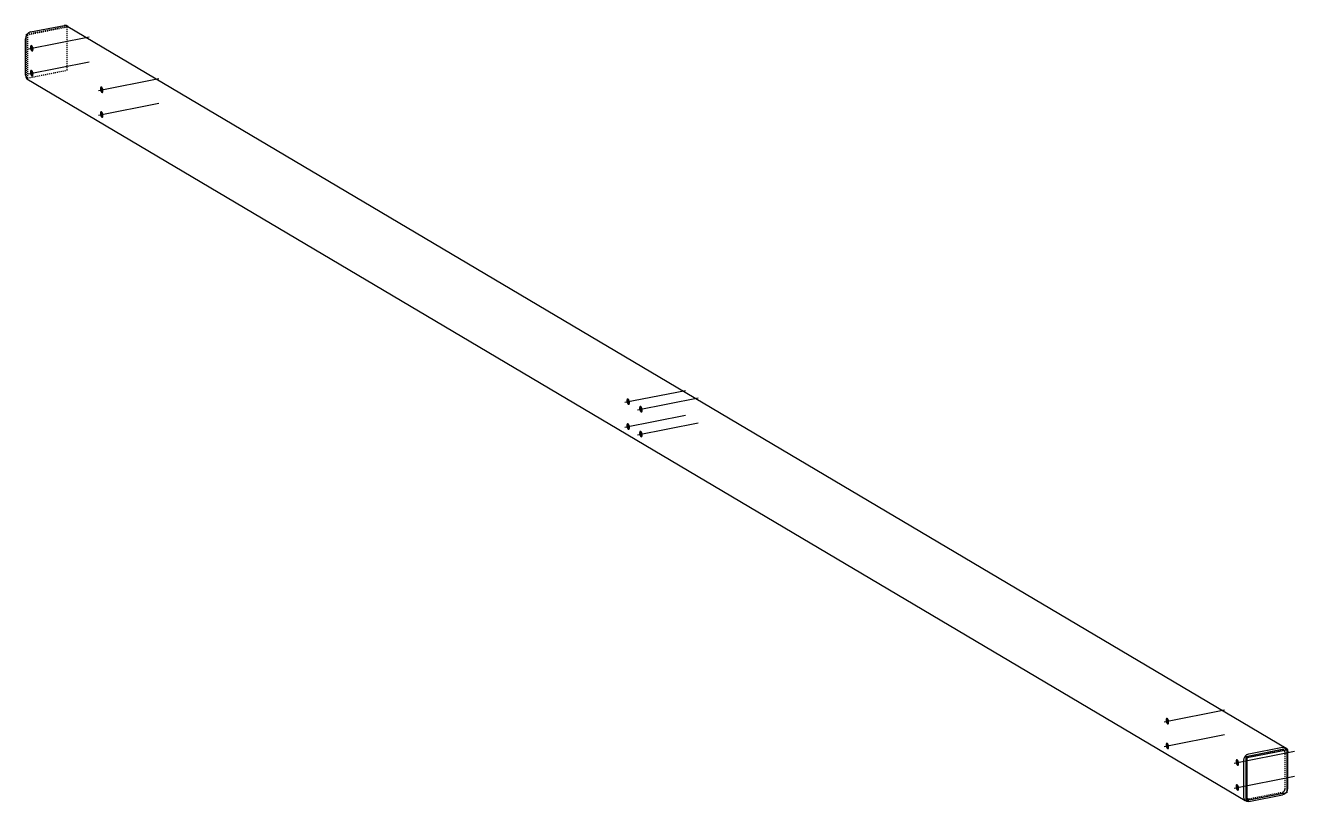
# Model space of a CAD drawing. Header units: millimetres. Extents: x 5 to 25799, y 5 to 1550.
# Drawn here: x 23304 to 25799, y 24 to 1550 of the extents above; entities that cross this region are included whole.
import ezdxf

# ---------------------------------------------------------------- set-up
doc = ezdxf.new("R2010")
doc.units = ezdxf.units.MM
doc.linetypes.add('DXK_LINE_DOT2', pattern=[3.9198, 1.9599, -1.9599])
doc.layers.add('STÅL', color=7, linetype='Continuous')

msp = doc.modelspace()

# ---------------------------------------------------------------- hatches: boundary and pattern name
at = {"layer": 'STÅL', "linetype": 'Continuous'}
for points in [[(23319.4, 1505.4), (23319.6, 1503.9), (23319.6, 1502.5), (23319.5, 1501.2), (23319.3, 1500.1), (23318.9, 1499.1), (23318.4, 1498.4), (23317.8, 1498), (23317.2, 1497.9), (23316.4, 1498), (23315.7, 1498.5), (23315, 1499.2), (23314.3, 1500.2), (23313.7, 1501.4), (23313.3, 1502.7), (23312.9, 1504.1), (23312.7, 1505.6), (23312.6, 1507), (23312.7, 1508.3), (23313, 1509.4), (23313.4, 1510.4), (23313.9, 1511.1), (23314.5, 1511.5), (23315.1, 1511.6), (23315.8, 1511.5), (23316.6, 1511), (23317.3, 1510.3), (23318, 1509.3), (23318.5, 1508.1), (23319, 1506.8)], [(23319.4, 1456.5), (23319.6, 1455.1), (23319.6, 1453.7), (23319.5, 1452.4), (23319.3, 1451.2), (23318.9, 1450.3), (23318.4, 1449.6), (23317.8, 1449.1), (23317.2, 1449), (23316.4, 1449.2), (23315.7, 1449.6), (23315, 1450.4), (23314.3, 1451.3), (23313.7, 1452.5), (23313.3, 1453.8), (23312.9, 1455.2), (23312.7, 1456.7), (23312.6, 1458.1), (23312.7, 1459.4), (23313, 1460.6), (23313.4, 1461.5), (23313.9, 1462.2), (23314.5, 1462.6), (23315.1, 1462.8), (23315.8, 1462.6), (23316.6, 1462.2), (23317.3, 1461.4), (23318, 1460.4), (23318.5, 1459.3), (23319, 1457.9)], [(23456.9, 1423.9), (23457.1, 1422.5), (23457.1, 1421.1), (23457, 1419.8), (23456.8, 1418.6), (23456.4, 1417.7), (23455.9, 1417), (23455.3, 1416.5), (23454.7, 1416.4), (23453.9, 1416.6), (23453.2, 1417), (23452.5, 1417.8), (23451.8, 1418.7), (23451.2, 1419.9), (23450.8, 1421.2), (23450.4, 1422.7), (23450.2, 1424.1), (23450.1, 1425.5), (23450.2, 1426.8), (23450.5, 1428), (23450.9, 1428.9), (23451.4, 1429.6), (23452, 1430.1), (23452.6, 1430.2), (23453.3, 1430), (23454.1, 1429.6), (23454.8, 1428.8), (23455.5, 1427.8), (23456, 1426.7), (23456.5, 1425.3)], [(23456.9, 1375.1), (23457.1, 1373.6), (23457.1, 1372.2), (23457, 1370.9), (23456.8, 1369.8), (23456.4, 1368.8), (23455.9, 1368.1), (23455.3, 1367.7), (23454.7, 1367.5), (23453.9, 1367.7), (23453.2, 1368.2), (23452.5, 1368.9), (23451.8, 1369.9), (23451.2, 1371.1), (23450.8, 1372.4), (23450.4, 1373.8), (23450.2, 1375.2), (23450.1, 1376.6), (23450.2, 1378), (23450.5, 1379.1), (23450.9, 1380.1), (23451.4, 1380.8), (23452, 1381.2), (23452.6, 1381.3), (23453.3, 1381.2), (23454.1, 1380.7), (23454.8, 1380), (23455.5, 1379), (23456, 1377.8), (23456.5, 1376.5)], [(24491.9, 810.8), (24492.1, 809.4), (24492.1, 808), (24492, 806.6), (24491.8, 805.5), (24491.4, 804.5), (24490.9, 803.8), (24490.3, 803.4), (24489.7, 803.3), (24488.9, 803.4), (24488.2, 803.9), (24487.5, 804.6), (24486.8, 805.6), (24486.2, 806.8), (24485.8, 808.1), (24485.4, 809.5), (24485.2, 811), (24485.1, 812.4), (24485.2, 813.7), (24485.5, 814.8), (24485.9, 815.8), (24486.4, 816.5), (24487, 816.9), (24487.6, 817.1), (24488.3, 816.9), (24489.1, 816.4), (24489.8, 815.7), (24490.5, 814.7), (24491, 813.5), (24491.5, 812.2)], [(24516.9, 796), (24517.1, 794.5), (24517.1, 793.1), (24517, 791.8), (24516.8, 790.7), (24516.4, 789.7), (24515.9, 789), (24515.3, 788.6), (24514.7, 788.5), (24513.9, 788.6), (24513.2, 789.1), (24512.5, 789.8), (24511.8, 790.8), (24511.2, 792), (24510.8, 793.3), (24510.4, 794.7), (24510.2, 796.2), (24510.1, 797.6), (24510.2, 798.9), (24510.5, 800), (24510.9, 801), (24511.4, 801.7), (24512, 802.1), (24512.6, 802.3), (24513.3, 802.1), (24514.1, 801.6), (24514.8, 800.9), (24515.5, 799.9), (24516, 798.7), (24516.5, 797.4)], [(24491.9, 761.9), (24492.1, 760.5), (24492.1, 759.1), (24492, 757.8), (24491.8, 756.6), (24491.4, 755.7), (24490.9, 755), (24490.3, 754.5), (24489.7, 754.4), (24488.9, 754.6), (24488.2, 755), (24487.5, 755.8), (24486.8, 756.7), (24486.2, 757.9), (24485.8, 759.2), (24485.4, 760.7), (24485.2, 762.1), (24485.1, 763.5), (24485.2, 764.8), (24485.5, 766), (24485.9, 766.9), (24486.4, 767.6), (24487, 768.1), (24487.6, 768.2), (24488.3, 768), (24489.1, 767.6), (24489.8, 766.8), (24490.5, 765.9), (24491, 764.7), (24491.5, 763.4)], [(24516.9, 747.1), (24517.1, 745.7), (24517.1, 744.3), (24517, 743), (24516.8, 741.8), (24516.4, 740.9), (24515.9, 740.2), (24515.3, 739.7), (24514.7, 739.6), (24513.9, 739.8), (24513.2, 740.2), (24512.5, 741), (24511.8, 741.9), (24511.2, 743.1), (24510.8, 744.4), (24510.4, 745.9), (24510.2, 747.3), (24510.1, 748.7), (24510.2, 750), (24510.5, 751.2), (24510.9, 752.1), (24511.4, 752.8), (24512, 753.3), (24512.6, 753.4), (24513.3, 753.2), (24514.1, 752.8), (24514.8, 752), (24515.5, 751), (24516, 749.9), (24516.5, 748.5)], [(25551.9, 182.9), (25552.1, 181.4), (25552.1, 180), (25552, 178.7), (25551.8, 177.5), (25551.4, 176.6), (25550.9, 175.9), (25550.3, 175.5), (25549.7, 175.3), (25548.9, 175.5), (25548.2, 176), (25547.5, 176.7), (25546.8, 177.7), (25546.2, 178.8), (25545.8, 180.2), (25545.4, 181.6), (25545.2, 183), (25545.1, 184.4), (25545.2, 185.7), (25545.5, 186.9), (25545.9, 187.9), (25546.4, 188.6), (25547, 189), (25547.6, 189.1), (25548.3, 189), (25549.1, 188.5), (25549.8, 187.8), (25550.5, 186.8), (25551, 185.6), (25551.5, 184.3)], [(25551.9, 134), (25552.1, 132.6), (25552.1, 131.1), (25552, 129.8), (25551.8, 128.7), (25551.4, 127.7), (25550.9, 127), (25550.3, 126.6), (25549.7, 126.5), (25548.9, 126.6), (25548.2, 127.1), (25547.5, 127.8), (25546.8, 128.8), (25546.2, 130), (25545.8, 131.3), (25545.4, 132.7), (25545.2, 134.2), (25545.1, 135.6), (25545.2, 136.9), (25545.5, 138), (25545.9, 139), (25546.4, 139.7), (25547, 140.1), (25547.6, 140.3), (25548.3, 140.1), (25549.1, 139.6), (25549.8, 138.9), (25550.5, 137.9), (25551, 136.7), (25551.5, 135.4)], [(25689.4, 101.4), (25689.6, 100), (25689.6, 98.6), (25689.5, 97.2), (25689.3, 96.1), (25688.9, 95.1), (25688.4, 94.4), (25687.8, 94), (25687.2, 93.9), (25686.4, 94), (25685.7, 94.5), (25685, 95.2), (25684.3, 96.2), (25683.7, 97.4), (25683.3, 98.7), (25682.9, 100.1), (25682.7, 101.6), (25682.6, 103), (25682.7, 104.3), (25683, 105.4), (25683.4, 106.4), (25683.9, 107.1), (25684.5, 107.5), (25685.1, 107.7), (25685.8, 107.5), (25686.6, 107), (25687.3, 106.3), (25688, 105.3), (25688.5, 104.1), (25689, 102.8)], [(25689.4, 52.5), (25689.6, 51.1), (25689.6, 49.7), (25689.5, 48.4), (25689.3, 47.2), (25688.9, 46.3), (25688.4, 45.6), (25687.8, 45.1), (25687.2, 45), (25686.4, 45.2), (25685.7, 45.6), (25685, 46.4), (25684.3, 47.4), (25683.7, 48.5), (25683.3, 49.9), (25682.9, 51.3), (25682.7, 52.7), (25682.6, 54.1), (25682.7, 55.4), (25683, 56.6), (25683.4, 57.5), (25683.9, 58.2), (25684.5, 58.7), (25685.1, 58.8), (25685.8, 58.6), (25686.6, 58.2), (25687.3, 57.4), (25688, 56.5), (25688.5, 55.3), (25689, 54)]]:
    msp.add_hatch(color=96, dxfattribs=at).paths.add_polyline_path(points)

# ---------------------------------------------------------------- linework, layer by layer
at = {"layer": 'STÅL', "color": 7, "linetype": 'DXK_LINE_DOT2'}
for p, q in [((23307.5, 1532.7), (23383.4, 1547.7)), ((23383.4, 1547.7), (23385.9, 1546.3)), ((23305.5, 1447.8), (23305.5, 1529.8)), ((23306.5, 1531.7), (23308, 1530.9)), ((23385.9, 1546.3), (23308, 1530.9)), ((23308, 1530.9), (23308, 1446.3)), ((23385.9, 1461.7), (23385.9, 1546.3)), ((23305.5, 1447.8), (23308, 1446.3)), ((23308, 1446.3), (23385.9, 1461.7)), ((25709, 112.3), (25774.9, 125.3)), ((25774.9, 125.3), (25776.8, 125.3)), ((25776.8, 125.3), (25777.7, 124.8)), ((25777.7, 124.8), (25778.5, 124.4)), ((25704.2, 107.9), (25703.8, 105.7)), ((25703.8, 34.2), (25703.8, 105.7)), ((25705.4, 109.9), (25704.2, 107.9)), ((25705.4, 109.9), (25705.5, 110.1)), ((25705.5, 110.1), (25707.1, 111.5)), ((25707.1, 111.5), (25709, 112.3)), ((25779.7, 122.8), (25778.5, 124.4)), ((25780.1, 120.7), (25779.7, 122.8)), ((25780, 49.3), (25780.1, 120.7)), ((25703.8, 34.2), (25704.2, 32.2)), ((25704.2, 32.2), (25705.4, 30.6)), ((25705.4, 30.6), (25705.5, 30.5)), ((25705.5, 30.5), (25707, 29.7)), ((25707, 29.7), (25709, 29.6)), ((25709, 29.6), (25774.9, 42.6)), ((25774.9, 42.6), (25776.8, 43.5)), ((25776.8, 43.5), (25778.5, 45)), ((25778.5, 45), (25779.7, 47.1)), ((25779.7, 47.1), (25780, 49.3)), ((25782.2, 41.8), (25781.4, 41)), ((25782.2, 41.8), (25783.4, 44))]:
    msp.add_line(p, q, dxfattribs=at)
at = {"layer": 'STÅL', "color": 2, "linetype": 'Continuous'}
for p, q in [((23314, 1536.8), (23379.8, 1549.8)), ((23383.8, 1549.7), (23379.8, 1549.8)), ((23387.2, 1547.9), (23383.8, 1549.7)), ((23387.2, 1547.9), (25782.2, 129.1)), ((23304.4, 1527.9), (23303.6, 1523.4)), ((23303.6, 1452), (23303.6, 1523.4)), ((23306.7, 1532), (23304.4, 1527.9)), ((23305.5, 1532.3), (23307.5, 1532.7)), ((23305.5, 1532.3), (23306.5, 1531.7)), ((23305.5, 1529.8), (23305.5, 1532.3)), ((23310, 1535.1), (23306.7, 1532)), ((23314, 1536.8), (23310, 1535.1)), ((23303.6, 1452), (23304.4, 1447.9)), ((23304.4, 1447.9), (23306.7, 1444.6)), ((23306.7, 1444.6), (25701.7, 25.9)), ((25780.9, 127.5), (25703, 112.1)), ((25705.5, 110.6), (25783.4, 126)), ((25709, 118), (25774.9, 131)), ((25774.9, 131), (25778.8, 130.9)), ((25778.8, 130.9), (25782.2, 129.1)), ((25780.9, 127.5), (25783.4, 126)), ((25782.2, 129.1), (25784.5, 125.9)), ((25783.4, 126), (25783.4, 41.4)), ((25784.5, 125.9), (25785.3, 121.7)), ((25698.6, 33.2), (25698.7, 104.6)), ((25698.7, 104.6), (25699.4, 109.1)), ((25699.4, 109.1), (25701.7, 113.2)), ((25701.7, 113.2), (25705.1, 116.3)), ((25703, 112.1), (25703, 27.5)), ((25703, 112.1), (25705.5, 110.6)), ((25705.1, 116.3), (25709, 118)), ((25705.5, 26), (25705.5, 110.6)), ((25785.2, 50.3), (25785.3, 121.7)), ((25784.5, 45.9), (25785.2, 50.3)), ((25699.4, 29.1), (25698.6, 33.2)), ((25701.7, 25.9), (25699.4, 29.1)), ((25705.1, 24.1), (25701.7, 25.9)), ((25703, 27.5), (25705.5, 26)), ((25783.4, 41.4), (25705.5, 26)), ((25709, 24), (25774.9, 37)), ((25778.8, 38.6), (25774.9, 37)), ((25781.4, 41), (25778.8, 38.6)), ((25783.4, 44), (25784.5, 45.9)), ((25709, 24), (25705.1, 24.1))]:
    msp.add_line(p, q, dxfattribs=at)
at = {"layer": 'STÅL', "color": 96, "linetype": 'Continuous'}
for p, q in [((23309.6, 1503.5), (23428.7, 1527)), ((23309.6, 1454.6), (23428.7, 1478.1)), ((23447.1, 1422), (23566.2, 1445.5)), ((23447.1, 1373.1), (23566.2, 1396.7)), ((24482.1, 808.9), (24601.2, 832.4)), ((24507.1, 794.1), (24626.2, 817.6)), ((24482.1, 760), (24601.2, 783.5)), ((24507.1, 745.2), (24626.2, 768.7)), ((25542.1, 180.9), (25661.2, 204.5)), ((25542.1, 132.1), (25661.2, 155.6)), ((25679.6, 99.5), (25798.7, 123)), ((25679.6, 50.6), (25798.7, 74.1))]:
    msp.add_line(p, q, dxfattribs=at)

doc.saveas('drawing.dxf')
